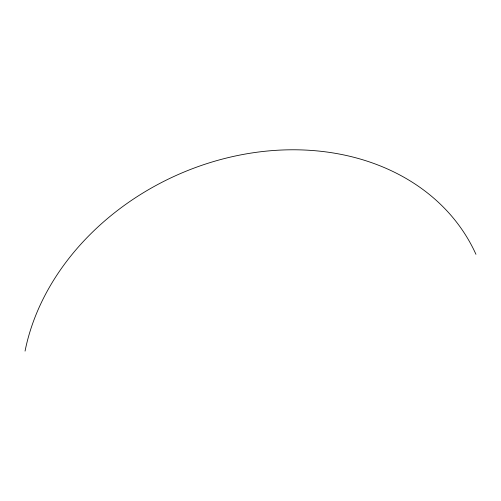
<?xml version="1.0" encoding="UTF-8"?>
<svg xmlns="http://www.w3.org/2000/svg" width="501" height="501" viewBox="0 0 501 501"><rect width="100%" height="100%" fill="white"/><g stroke="black" fill="none" stroke-linecap="round" stroke-linejoin="round"><path stroke-width="0.75" d="M25.05 351.101A241.701 195.728 -24.6 0 1 235.238 156.018A241.701 195.728 -24.6 0 1 475.95 254.32"/></g></svg>
